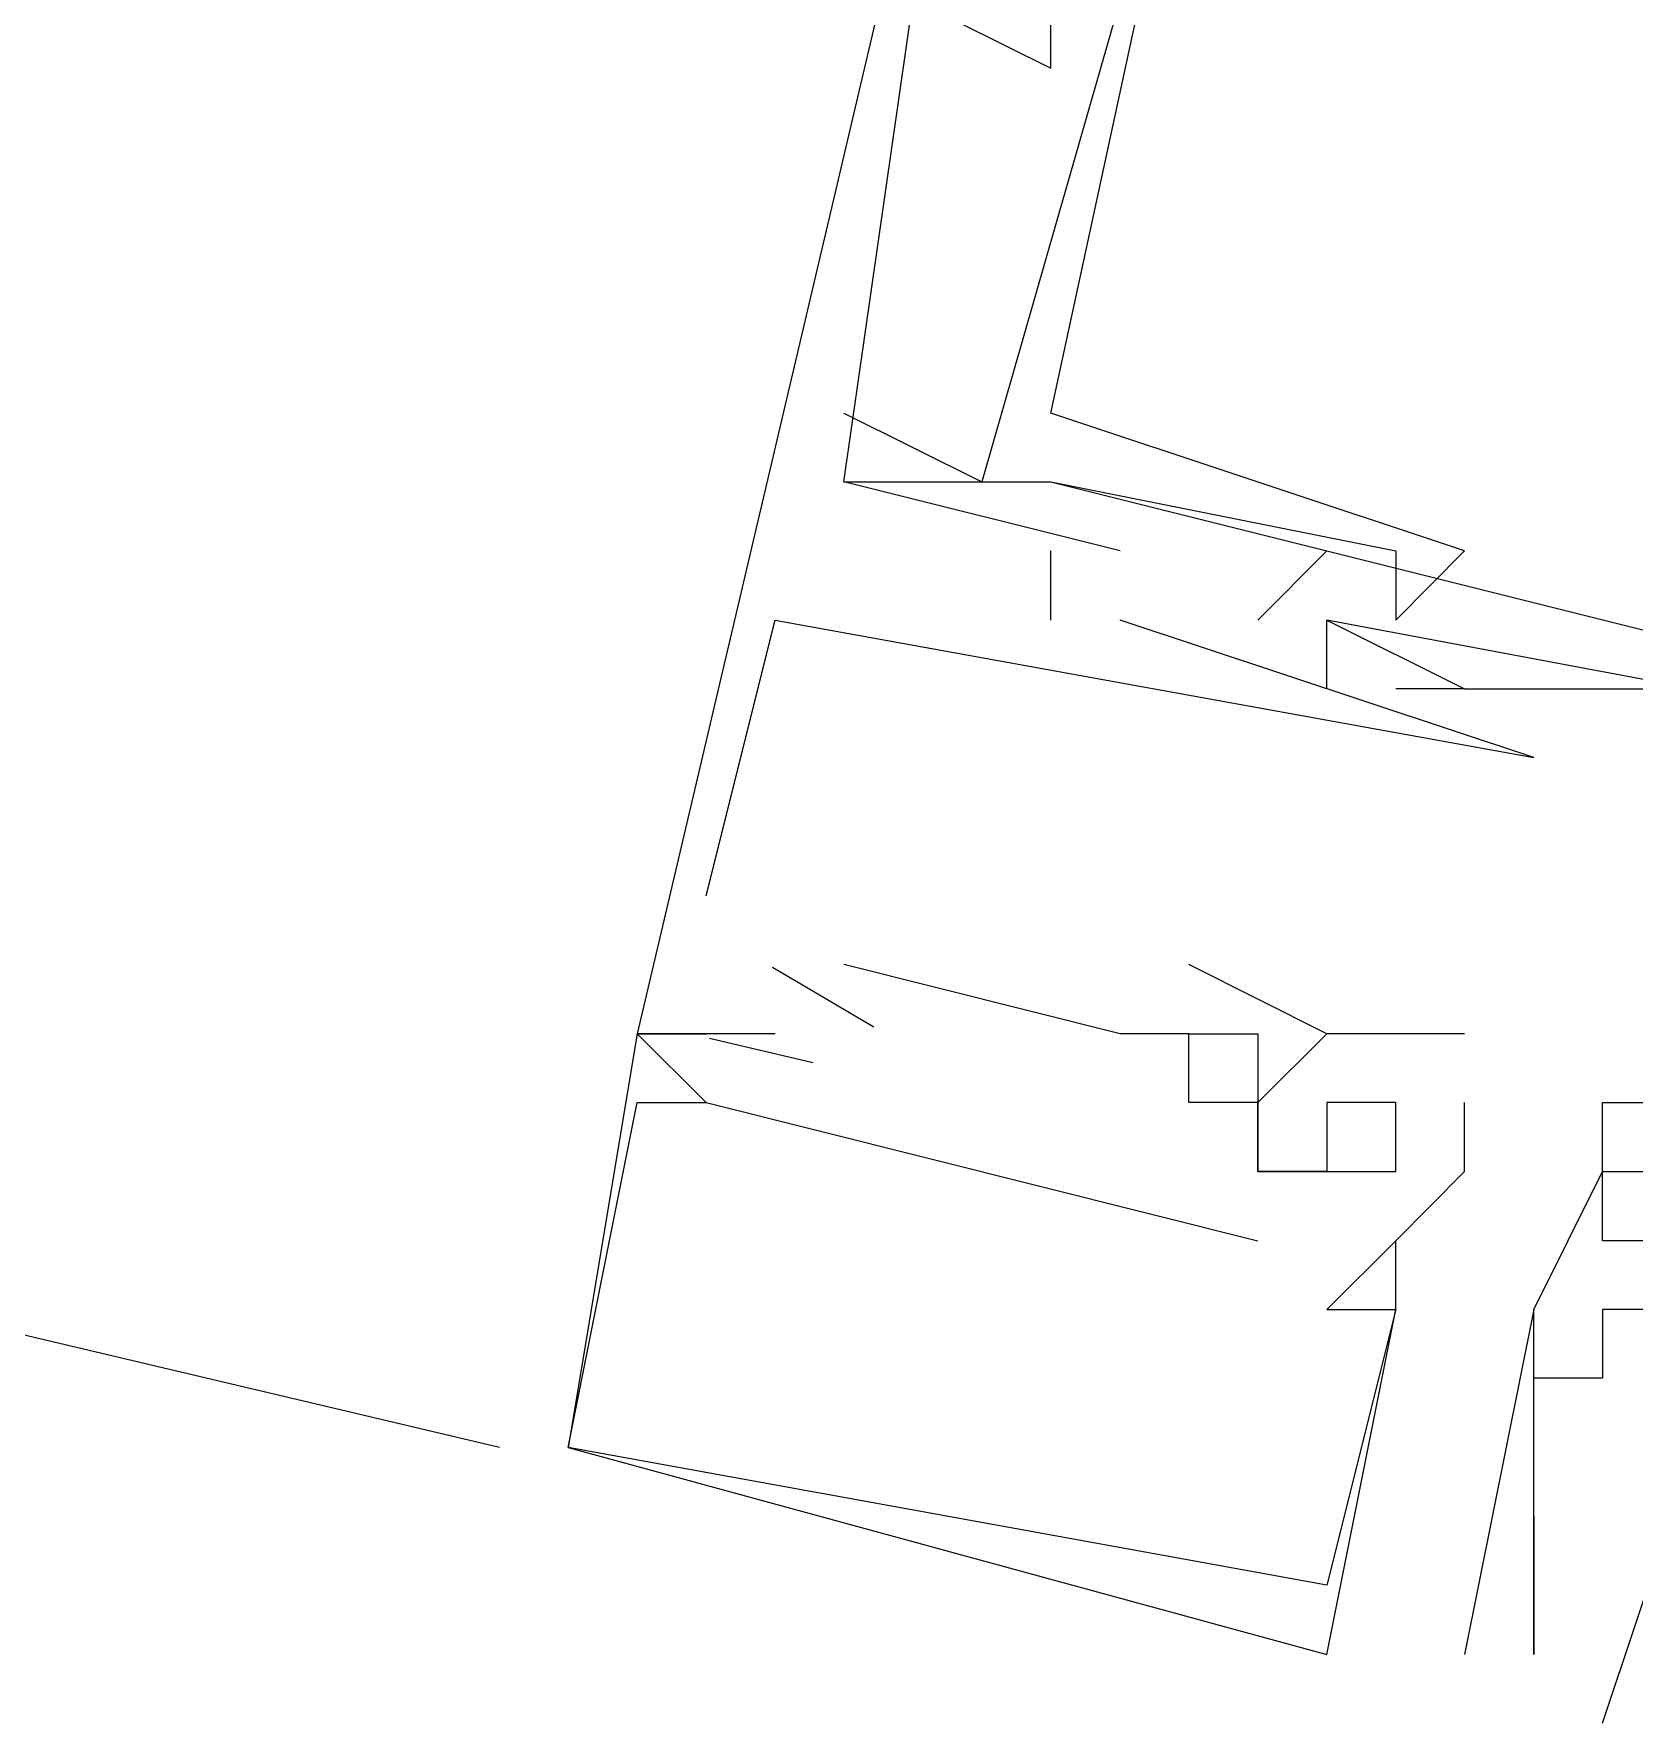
# Model space of a CAD drawing. Header units: feet. Extents: x -84 to 198, y -22 to 181.
# Drawn here: x 110.6167 to 110.9261, y 138.7111 to 139.0378 of the extents above; entities that cross this region are included whole.
import ezdxf

# ---------------------------------------------------------------- set-up
doc = ezdxf.new("R2010")
doc.units = ezdxf.units.FT
doc.layers.add('A-LINEA', color=7, linetype='CONTINUOUS')

msp = doc.modelspace()

# ---------------------------------------------------------------- linework, layer by layer
at = {"layer": 'A-LINEA'}
for p, q in [((110.7067, 138.7644), (103.6, 140.4444)), ((110.7067, 138.7644), (103.6, 140.4444)), ((110.8133, 139.0311), (110.8133, 139.0311)), ((110.8133, 139.0311), (110.8133, 139.0311)), ((110.8133, 139.0311), (110.8133, 139.0311)), ((110.8133, 139.0311), (110.8133, 139.0311)), ((110.8133, 139.0311), (110.8133, 139.0311)), ((110.8133, 139.0311), (110.8133, 139.0311)), ((110.7733, 138.9644), (110.7733, 138.9644)), ((110.7733, 138.9644), (110.8, 138.9511)), ((110.7733, 138.9644), (110.7733, 138.9644)), ((110.7733, 138.9644), (110.7733, 138.9644)), ((110.7733, 138.9644), (110.8, 138.9511)), ((110.7733, 138.9644), (110.7733, 138.9644)), ((110.7733, 138.9644), (110.7733, 138.9644)), ((110.7733, 138.9644), (110.7733, 138.9644)), ((110.7733, 138.9644), (110.8, 138.9511)), ((110.7733, 138.9644), (110.7733, 138.9644)), ((110.7733, 138.9644), (110.7733, 138.9644)), ((110.7733, 138.9644), (110.8, 138.9511)), ((110.7733, 138.9644), (110.7733, 138.9644)), ((110.7733, 138.9644), (110.7733, 138.9644)), ((110.8133, 138.9644), (110.8133, 138.9644)), ((110.8133, 138.9644), (110.8133, 138.9644)), ((110.8133, 138.9644), (110.8133, 138.9644)), ((110.8133, 138.9644), (110.8133, 138.9644)), ((110.7733, 138.9511), (110.7733, 138.9511)), ((110.7733, 138.9511), (110.7733, 138.9511)), ((110.7733, 138.9511), (110.7733, 138.9511)), ((110.7733, 138.9511), (110.7733, 138.9511)), ((110.7733, 138.9511), (110.7733, 138.9511)), ((110.7733, 138.9511), (110.7733, 138.9511)), ((110.7733, 138.9511), (110.7733, 138.9511)), ((110.7733, 138.9511), (110.7733, 138.9511)), ((110.7733, 138.9511), (110.7733, 138.9511)), ((110.7733, 138.9511), (110.7733, 138.9511)), ((110.8, 138.9511), (110.8, 138.9511)), ((110.8, 138.9511), (110.8, 138.9511)), ((110.8, 138.9511), (110.8, 138.9511)), ((110.8, 138.9511), (110.8, 138.9511)), ((110.8, 138.9511), (110.8, 138.9511)), ((110.8, 138.9511), (110.8, 138.9511)), ((110.8, 138.9511), (110.8, 138.9511)), ((110.8, 138.9511), (110.8, 138.9511)), ((110.8133, 138.9511), (111.08, 138.8844)), ((110.8133, 138.9511), (110.8133, 138.9511)), ((110.8133, 138.9511), (111.08, 138.8844)), ((110.8133, 138.9511), (110.8133, 138.9511)), ((110.8133, 138.9511), (111.08, 138.8844)), ((110.8133, 138.9511), (111.08, 138.8844)), ((110.8133, 138.9511), (110.8133, 138.9511)), ((110.8133, 138.9511), (111.08, 138.8844)), ((110.8133, 138.9511), (110.8133, 138.9511)), ((110.8133, 138.9511), (111.08, 138.8844)), ((110.8133, 138.9244), (110.8133, 138.9378)), ((110.8133, 138.9378), (110.8133, 138.9378)), ((110.8133, 138.9244), (110.8133, 138.9378)), ((110.8133, 138.9378), (110.8133, 138.9378)), ((110.8133, 138.9244), (110.8133, 138.9378)), ((110.8133, 138.9378), (110.8133, 138.9378)), ((110.8133, 138.9244), (110.8133, 138.9378)), ((110.8133, 138.9378), (110.8133, 138.9378)), ((110.8133, 138.9244), (110.8133, 138.9378)), ((110.8133, 138.9378), (110.8133, 138.9378)), ((110.8133, 138.9244), (110.8133, 138.9378)), ((110.8133, 138.9378), (110.8133, 138.9378)), ((110.8267, 138.9378), (110.8267, 138.9378)), ((110.8267, 138.9378), (110.8267, 138.9378)), ((110.8267, 138.9378), (110.8267, 138.9378)), ((110.8267, 138.9378), (110.8267, 138.9378)), ((110.8267, 138.9378), (110.8267, 138.9378)), ((110.8267, 138.9378), (110.8267, 138.9378)), ((110.8667, 138.9378), (110.8533, 138.9244)), ((110.8667, 138.9378), (110.8533, 138.9244)), ((110.8667, 138.9378), (110.8533, 138.9244)), ((110.8667, 138.9378), (110.8533, 138.9244)), ((110.8667, 138.9378), (110.8533, 138.9244)), ((110.8667, 138.9378), (110.8533, 138.9244)), ((110.8667, 138.9378), (110.8667, 138.9378)), ((110.8667, 138.9378), (110.8667, 138.9378)), ((110.8667, 138.9378), (110.8667, 138.9378)), ((110.8667, 138.9378), (110.8667, 138.9378)), ((110.8667, 138.9378), (110.8667, 138.9378)), ((110.8667, 138.9378), (110.8667, 138.9378)), ((110.88, 138.9378), (110.88, 138.9378)), ((110.88, 138.9378), (110.88, 138.9378)), ((110.88, 138.9378), (110.88, 138.9378)), ((110.88, 138.9378), (110.88, 138.9378)), ((110.8933, 138.9378), (110.8933, 138.9378)), ((110.8933, 138.9378), (110.8933, 138.9378)), ((110.8933, 138.9378), (110.8933, 138.9378)), ((110.8933, 138.9378), (110.8933, 138.9378)), ((110.76, 138.9244), (110.76, 138.9244)), ((110.76, 138.9244), (110.76, 138.9244)), ((110.76, 138.9244), (110.76, 138.9244)), ((110.76, 138.9244), (110.76, 138.9244)), ((110.76, 138.9244), (110.76, 138.9244)), ((110.76, 138.9244), (110.76, 138.9244)), ((110.8133, 138.9244), (110.8133, 138.9244)), ((110.8133, 138.9244), (110.8133, 138.9244)), ((110.8133, 138.9244), (110.8133, 138.9244)), ((110.8133, 138.9244), (110.8133, 138.9244)), ((110.8133, 138.9244), (110.8133, 138.9244)), ((110.8133, 138.9244), (110.8133, 138.9244)), ((110.8267, 138.9244), (110.8267, 138.9244)), ((110.8267, 138.9244), (110.8267, 138.9244)), ((110.8267, 138.9244), (110.8267, 138.9244)), ((110.8267, 138.9244), (110.8267, 138.9244)), ((110.8267, 138.9244), (110.8267, 138.9244)), ((110.8267, 138.9244), (110.8267, 138.9244)), ((110.8533, 138.9244), (110.8533, 138.9244)), ((110.8533, 138.9244), (110.8533, 138.9244)), ((110.8533, 138.9244), (110.8533, 138.9244)), ((110.8533, 138.9244), (110.8533, 138.9244)), ((110.8533, 138.9244), (110.8533, 138.9244)), ((110.8533, 138.9244), (110.8533, 138.9244)), ((110.8667, 138.9244), (110.8667, 138.9244)), ((110.8667, 138.9244), (110.8667, 138.9244)), ((110.8667, 138.9244), (110.8667, 138.9244)), ((110.8667, 138.9244), (110.8667, 138.9244)), ((110.8667, 138.9244), (110.8667, 138.9244)), ((110.8667, 138.9244), (110.8667, 138.9244)), ((110.8667, 138.9244), (110.8667, 138.9244)), ((110.8667, 138.9244), (110.8667, 138.9244)), ((110.8667, 138.9244), (110.8667, 138.9244)), ((110.8667, 138.9244), (110.8667, 138.9244)), ((110.8667, 138.9244), (110.8667, 138.9244)), ((110.8667, 138.9244), (110.8667, 138.9244)), ((110.8667, 138.9244), (110.8667, 138.9244)), ((110.8667, 138.9244), (110.8667, 138.9244)), ((110.8667, 138.9244), (110.8667, 138.9244)), ((110.8667, 138.9244), (110.8667, 138.9244)), ((110.8667, 138.9244), (110.8667, 138.9244)), ((110.8667, 138.9244), (110.8667, 138.9244)), ((110.88, 138.9244), (110.88, 138.9244)), ((110.88, 138.9244), (110.88, 138.9244)), ((110.88, 138.9244), (110.88, 138.9244)), ((110.88, 138.9244), (110.88, 138.9244)), ((110.8667, 138.9111), (110.8667, 138.9111)), ((110.8667, 138.9111), (110.8667, 138.9111)), ((110.8667, 138.9111), (110.8667, 138.9111)), ((110.8667, 138.9111), (110.8667, 138.9111)), ((110.8667, 138.9111), (110.8667, 138.9111)), ((110.8667, 138.9111), (110.8667, 138.9111)), ((110.88, 138.9111), (110.88, 138.9111)), ((110.88, 138.9111), (110.88, 138.9111)), ((110.88, 138.9111), (110.88, 138.9111)), ((110.88, 138.9111), (110.88, 138.9111)), ((110.88, 138.9111), (110.88, 138.9111)), ((110.88, 138.9111), (110.88, 138.9111)), ((110.8933, 138.9111), (110.9333, 138.9111)), ((110.8933, 138.9111), (110.8933, 138.9111)), ((110.8933, 138.9111), (110.8933, 138.9111)), ((110.8933, 138.9111), (110.9333, 138.9111)), ((110.8933, 138.9111), (110.8933, 138.9111)), ((110.8933, 138.9111), (110.8933, 138.9111)), ((110.8933, 138.9111), (110.9333, 138.9111)), ((110.8933, 138.9111), (110.8933, 138.9111)), ((110.8933, 138.9111), (110.8933, 138.9111)), ((110.8933, 138.9111), (110.9333, 138.9111)), ((110.8933, 138.9111), (110.8933, 138.9111)), ((110.8933, 138.9111), (110.8933, 138.9111)), ((110.8933, 138.9111), (110.9333, 138.9111)), ((110.8933, 138.9111), (110.8933, 138.9111)), ((110.8933, 138.9111), (110.8933, 138.9111)), ((110.8933, 138.9111), (110.9333, 138.9111)), ((110.8933, 138.9111), (110.8933, 138.9111)), ((110.8933, 138.9111), (110.8933, 138.9111)), ((110.9067, 138.8978), (110.9067, 138.8978)), ((110.9067, 138.8978), (110.9067, 138.8978)), ((110.9067, 138.8978), (110.9067, 138.8978)), ((110.9067, 138.8978), (110.9067, 138.8978)), ((110.9067, 138.8978), (110.9067, 138.8978)), ((110.9067, 138.8978), (110.9067, 138.8978)), ((110.7467, 138.8711), (110.7467, 138.8711)), ((110.7467, 138.8711), (110.7467, 138.8711)), ((110.7467, 138.8711), (110.7467, 138.8711)), ((110.7467, 138.8711), (110.7467, 138.8711)), ((110.7467, 138.8711), (110.7467, 138.8711)), ((110.7467, 138.8711), (110.7467, 138.8711)), ((110.7467, 138.8578), (110.7467, 138.8578)), ((110.7467, 138.8578), (110.7467, 138.8578)), ((110.7467, 138.8578), (110.7467, 138.8578)), ((110.7467, 138.8578), (110.7467, 138.8578)), ((110.7467, 138.8578), (110.7467, 138.8578)), ((110.7467, 138.8578), (110.7467, 138.8578)), ((110.7467, 138.8578), (110.7467, 138.8578)), ((110.7467, 138.8578), (110.7467, 138.8578)), ((110.7467, 138.8578), (110.7467, 138.8578)), ((110.7467, 138.8578), (110.7467, 138.8578)), ((110.7467, 138.8578), (110.7467, 138.8578)), ((110.7467, 138.8578), (110.7467, 138.8578)), ((110.7791, 138.8457), (110.7595, 138.8572)), ((110.7791, 138.8457), (110.7595, 138.8572)), ((110.7791, 138.8457), (110.7595, 138.8572)), ((110.7791, 138.8457), (110.7595, 138.8572)), ((110.7791, 138.8457), (110.7595, 138.8572)), ((110.7791, 138.8457), (110.7595, 138.8572)), ((110.7733, 138.8578), (110.7733, 138.8578)), ((110.7733, 138.8578), (110.7733, 138.8578)), ((110.7733, 138.8578), (110.7733, 138.8578)), ((110.7733, 138.8578), (110.7733, 138.8578)), ((110.7733, 138.8578), (110.7733, 138.8578)), ((110.7733, 138.8578), (110.7733, 138.8578)), ((110.84, 138.8578), (110.84, 138.8578)), ((110.84, 138.8578), (110.84, 138.8578)), ((110.84, 138.8578), (110.84, 138.8578)), ((110.84, 138.8578), (110.84, 138.8578)), ((110.84, 138.8578), (110.84, 138.8578)), ((110.84, 138.8578), (110.84, 138.8578)), ((110.7333, 138.8444), (110.7333, 138.8444)), ((110.7333, 138.8444), (110.7333, 138.8444)), ((110.7333, 138.8444), (110.7333, 138.8444)), ((110.7333, 138.8444), (110.7333, 138.8444)), ((110.7333, 138.8444), (110.7333, 138.8444)), ((110.7333, 138.8444), (110.7333, 138.8444)), ((110.7333, 138.8444), (110.7333, 138.8444)), ((110.7333, 138.8444), (110.7333, 138.8444)), ((110.7333, 138.8444), (110.7333, 138.8444)), ((110.7333, 138.8444), (110.7333, 138.8444)), ((110.7333, 138.8444), (110.7333, 138.8444)), ((110.7333, 138.8444), (110.7333, 138.8444)), ((110.7333, 138.8444), (110.7333, 138.8444)), ((110.7333, 138.8444), (110.7333, 138.8444)), ((110.7333, 138.8444), (110.7333, 138.8444)), ((110.7333, 138.8444), (110.7333, 138.8444)), ((110.7333, 138.8444), (110.7333, 138.8444)), ((110.7333, 138.8444), (110.7333, 138.8444)), ((110.7467, 138.8444), (110.7467, 138.8444)), ((110.7467, 138.8444), (110.7467, 138.8444)), ((110.7467, 138.8444), (110.7467, 138.8444)), ((110.7467, 138.8444), (110.7467, 138.8444)), ((110.7467, 138.8444), (110.7467, 138.8444)), ((110.7467, 138.8444), (110.7467, 138.8444)), ((110.7467, 138.8444), (110.7467, 138.8444)), ((110.7467, 138.8444), (110.7467, 138.8444)), ((110.7467, 138.8444), (110.7467, 138.8444)), ((110.7467, 138.8444), (110.7467, 138.8444)), ((110.7467, 138.8444), (110.7467, 138.8444)), ((110.7467, 138.8444), (110.7467, 138.8444)), ((110.7467, 138.8444), (110.7467, 138.8444)), ((110.7467, 138.8444), (110.7467, 138.8444)), ((110.7467, 138.8444), (110.7467, 138.8444)), ((110.7467, 138.8444), (110.7467, 138.8444)), ((110.7467, 138.8444), (110.7467, 138.8444)), ((110.7467, 138.8444), (110.7467, 138.8444)), ((110.7673, 138.8388), (110.7473, 138.8435)), ((110.7673, 138.8388), (110.7473, 138.8435)), ((110.7673, 138.8388), (110.7473, 138.8435)), ((110.7673, 138.8388), (110.7473, 138.8435)), ((110.7673, 138.8388), (110.7473, 138.8435)), ((110.7673, 138.8388), (110.7473, 138.8435)), ((110.76, 138.8444), (110.76, 138.8444)), ((110.76, 138.8444), (110.76, 138.8444)), ((110.76, 138.8444), (110.76, 138.8444)), ((110.76, 138.8444), (110.76, 138.8444)), ((110.76, 138.8444), (110.76, 138.8444)), ((110.76, 138.8444), (110.76, 138.8444)), ((110.8267, 138.8444), (110.8267, 138.8444)), ((110.8267, 138.8444), (110.8267, 138.8444)), ((110.8267, 138.8444), (110.8267, 138.8444)), ((110.8267, 138.8444), (110.8267, 138.8444)), ((110.8267, 138.8444), (110.8267, 138.8444)), ((110.8267, 138.8444), (110.8267, 138.8444)), ((110.84, 138.8444), (110.84, 138.8444)), ((110.84, 138.8444), (110.84, 138.8444)), ((110.84, 138.8444), (110.84, 138.8444)), ((110.84, 138.8444), (110.84, 138.8444)), ((110.84, 138.8444), (110.84, 138.8444)), ((110.84, 138.8444), (110.84, 138.8444)), ((110.84, 138.8444), (110.84, 138.8444)), ((110.84, 138.8444), (110.84, 138.8444)), ((110.84, 138.8444), (110.84, 138.8444)), ((110.84, 138.8444), (110.84, 138.8444)), ((110.84, 138.8444), (110.84, 138.8444)), ((110.84, 138.8444), (110.84, 138.8444)), ((110.8533, 138.8444), (110.8533, 138.8444)), ((110.8533, 138.8444), (110.8533, 138.8444)), ((110.8533, 138.8444), (110.8533, 138.8444)), ((110.8533, 138.8444), (110.8533, 138.8444)), ((110.8533, 138.8444), (110.8533, 138.8444)), ((110.8533, 138.8444), (110.8533, 138.8444)), ((110.8533, 138.8444), (110.8533, 138.8444)), ((110.8533, 138.8444), (110.8533, 138.8444)), ((110.8533, 138.8444), (110.8533, 138.8444)), ((110.8533, 138.8444), (110.8533, 138.8444)), ((110.8533, 138.8444), (110.8533, 138.8444)), ((110.8533, 138.8444), (110.8533, 138.8444)), ((110.8667, 138.8444), (110.8667, 138.8444)), ((110.8667, 138.8444), (110.8667, 138.8444)), ((110.8667, 138.8444), (110.8667, 138.8444)), ((110.8667, 138.8444), (110.8667, 138.8444)), ((110.8667, 138.8444), (110.8667, 138.8444)), ((110.8667, 138.8444), (110.8667, 138.8444)), ((110.8667, 138.8444), (110.8667, 138.8444)), ((110.8667, 138.8444), (110.8667, 138.8444)), ((110.8667, 138.8444), (110.8667, 138.8444)), ((110.8667, 138.8444), (110.8667, 138.8444)), ((110.8667, 138.8444), (110.8667, 138.8444)), ((110.8667, 138.8444), (110.8667, 138.8444)), ((110.8933, 138.8444), (110.8933, 138.8444)), ((110.8933, 138.8444), (110.8933, 138.8444)), ((110.8933, 138.8444), (110.8933, 138.8444)), ((110.8933, 138.8444), (110.8933, 138.8444)), ((110.8933, 138.8444), (110.8933, 138.8444)), ((110.8933, 138.8444), (110.8933, 138.8444)), ((110.7333, 138.8311), (110.7333, 138.8311)), ((110.7333, 138.8311), (110.7333, 138.8311)), ((110.7333, 138.8311), (110.7333, 138.8311)), ((110.7333, 138.8311), (110.7333, 138.8311)), ((110.7333, 138.8311), (110.7333, 138.8311)), ((110.7333, 138.8311), (110.7333, 138.8311)), ((110.7467, 138.8311), (110.8533, 138.8044)), ((110.7467, 138.8311), (110.7467, 138.8311)), ((110.7467, 138.8311), (110.7467, 138.8311)), ((110.7467, 138.8311), (110.8533, 138.8044)), ((110.7467, 138.8311), (110.7467, 138.8311)), ((110.7467, 138.8311), (110.7467, 138.8311)), ((110.7467, 138.8311), (110.8533, 138.8044)), ((110.7467, 138.8311), (110.7467, 138.8311)), ((110.7467, 138.8311), (110.7467, 138.8311)), ((110.7467, 138.8311), (110.8533, 138.8044)), ((110.7467, 138.8311), (110.7467, 138.8311)), ((110.7467, 138.8311), (110.7467, 138.8311)), ((110.7467, 138.8311), (110.8533, 138.8044)), ((110.7467, 138.8311), (110.7467, 138.8311)), ((110.7467, 138.8311), (110.7467, 138.8311)), ((110.7467, 138.8311), (110.8533, 138.8044)), ((110.7467, 138.8311), (110.7467, 138.8311)), ((110.7467, 138.8311), (110.7467, 138.8311)), ((110.84, 138.8311), (110.84, 138.8311)), ((110.84, 138.8311), (110.84, 138.8311)), ((110.84, 138.8311), (110.84, 138.8311)), ((110.84, 138.8311), (110.84, 138.8311)), ((110.84, 138.8311), (110.84, 138.8311)), ((110.84, 138.8311), (110.84, 138.8311)), ((110.8533, 138.8311), (110.8533, 138.8311)), ((110.8533, 138.8311), (110.8533, 138.8311)), ((110.8533, 138.8311), (110.8533, 138.8311)), ((110.8533, 138.8311), (110.8533, 138.8311)), ((110.8533, 138.8311), (110.8533, 138.8311)), ((110.8533, 138.8311), (110.8533, 138.8311)), ((110.8533, 138.8311), (110.8533, 138.8311)), ((110.8533, 138.8311), (110.8533, 138.8311)), ((110.8533, 138.8311), (110.8533, 138.8311)), ((110.8533, 138.8311), (110.8533, 138.8311)), ((110.8533, 138.8311), (110.8533, 138.8311)), ((110.8533, 138.8311), (110.8533, 138.8311)), ((110.8533, 138.8311), (110.8533, 138.8311)), ((110.8533, 138.8311), (110.8533, 138.8311)), ((110.8533, 138.8311), (110.8533, 138.8311)), ((110.8533, 138.8311), (110.8533, 138.8311)), ((110.8533, 138.8311), (110.8533, 138.8311)), ((110.8533, 138.8311), (110.8533, 138.8311)), ((110.8667, 138.8311), (110.8667, 138.8311)), ((110.8667, 138.8311), (110.8667, 138.8311)), ((110.8667, 138.8311), (110.8667, 138.8311)), ((110.8667, 138.8311), (110.8667, 138.8311)), ((110.8667, 138.8311), (110.8667, 138.8311)), ((110.8667, 138.8311), (110.8667, 138.8311)), ((110.8667, 138.8311), (110.8667, 138.8311)), ((110.8667, 138.8311), (110.8667, 138.8311)), ((110.8667, 138.8311), (110.8667, 138.8311)), ((110.8667, 138.8311), (110.8667, 138.8311)), ((110.8667, 138.8311), (110.8667, 138.8311)), ((110.8667, 138.8311), (110.8667, 138.8311)), ((110.88, 138.8311), (110.88, 138.8311)), ((110.88, 138.8311), (110.88, 138.8311)), ((110.88, 138.8311), (110.88, 138.8311)), ((110.88, 138.8311), (110.88, 138.8311)), ((110.88, 138.8311), (110.88, 138.8311)), ((110.88, 138.8311), (110.88, 138.8311)), ((110.8933, 138.8311), (110.8933, 138.8311)), ((110.8933, 138.8311), (110.8933, 138.8311)), ((110.8933, 138.8311), (110.8933, 138.8311)), ((110.8933, 138.8311), (110.8933, 138.8311)), ((110.8933, 138.8311), (110.8933, 138.8311)), ((110.8933, 138.8311), (110.8933, 138.8311)), ((110.92, 138.8311), (110.92, 138.8311)), ((110.92, 138.8311), (110.92, 138.8311)), ((110.8533, 138.8178), (110.8533, 138.8178)), ((110.8533, 138.8178), (110.8533, 138.8178)), ((110.8533, 138.8178), (110.8533, 138.8178)), ((110.8533, 138.8178), (110.8533, 138.8178)), ((110.8533, 138.8178), (110.8533, 138.8178)), ((110.8533, 138.8178), (110.8533, 138.8178)), ((110.8533, 138.8178), (110.8533, 138.8178)), ((110.8533, 138.8178), (110.8533, 138.8178)), ((110.8533, 138.8178), (110.8533, 138.8178)), ((110.8533, 138.8178), (110.8533, 138.8178)), ((110.8533, 138.8178), (110.8533, 138.8178)), ((110.8533, 138.8178), (110.8533, 138.8178)), ((110.8533, 138.8178), (110.8533, 138.8178)), ((110.8533, 138.8178), (110.8533, 138.8178)), ((110.8533, 138.8178), (110.8533, 138.8178)), ((110.8533, 138.8178), (110.8533, 138.8178)), ((110.8533, 138.8178), (110.8533, 138.8178)), ((110.8533, 138.8178), (110.8533, 138.8178)), ((110.8533, 138.8178), (110.8533, 138.8178)), ((110.8533, 138.8178), (110.8533, 138.8178)), ((110.8533, 138.8178), (110.8533, 138.8178)), ((110.8533, 138.8178), (110.8533, 138.8178)), ((110.8533, 138.8178), (110.8533, 138.8178)), ((110.8533, 138.8178), (110.8533, 138.8178)), ((110.8533, 138.8178), (110.8533, 138.8178)), ((110.8533, 138.8178), (110.8533, 138.8178)), ((110.8533, 138.8178), (110.8533, 138.8178)), ((110.8533, 138.8178), (110.8533, 138.8178)), ((110.8533, 138.8178), (110.8533, 138.8178)), ((110.8533, 138.8178), (110.8533, 138.8178)), ((110.8667, 138.8178), (110.8667, 138.8178)), ((110.8667, 138.8178), (110.8667, 138.8178)), ((110.8667, 138.8178), (110.8667, 138.8178)), ((110.8667, 138.8178), (110.8667, 138.8178)), ((110.8667, 138.8178), (110.8667, 138.8178)), ((110.8667, 138.8178), (110.8667, 138.8178)), ((110.8667, 138.8178), (110.8667, 138.8178)), ((110.8667, 138.8178), (110.8667, 138.8178)), ((110.8667, 138.8178), (110.8667, 138.8178)), ((110.8667, 138.8178), (110.8667, 138.8178)), ((110.8667, 138.8178), (110.8667, 138.8178)), ((110.8667, 138.8178), (110.8667, 138.8178)), ((110.8667, 138.8178), (110.8667, 138.8178)), ((110.8667, 138.8178), (110.8667, 138.8178)), ((110.8667, 138.8178), (110.8667, 138.8178)), ((110.8667, 138.8178), (110.8667, 138.8178)), ((110.8667, 138.8178), (110.8667, 138.8178)), ((110.8667, 138.8178), (110.8667, 138.8178)), ((110.8667, 138.8178), (110.8667, 138.8178)), ((110.8667, 138.8178), (110.8667, 138.8178)), ((110.8667, 138.8178), (110.8667, 138.8178)), ((110.8667, 138.8178), (110.8667, 138.8178)), ((110.8667, 138.8178), (110.8667, 138.8178)), ((110.8667, 138.8178), (110.8667, 138.8178)), ((110.88, 138.8178), (110.88, 138.8178)), ((110.88, 138.8178), (110.88, 138.8178)), ((110.88, 138.8178), (110.88, 138.8178)), ((110.88, 138.8178), (110.88, 138.8178)), ((110.88, 138.8178), (110.88, 138.8178)), ((110.88, 138.8178), (110.88, 138.8178)), ((110.8933, 138.8178), (110.8933, 138.8178)), ((110.8933, 138.8178), (110.8933, 138.8178)), ((110.8933, 138.8178), (110.8933, 138.8178)), ((110.8933, 138.8178), (110.8933, 138.8178)), ((110.8933, 138.8178), (110.8933, 138.8178)), ((110.8933, 138.8178), (110.8933, 138.8178)), ((110.92, 138.8178), (110.92, 138.8178)), ((110.92, 138.8178), (110.92, 138.8178)), ((110.92, 138.8178), (110.92, 138.8178)), ((110.92, 138.8178), (110.92, 138.8178)), ((110.8533, 138.8044), (110.8533, 138.8044)), ((110.8533, 138.8044), (110.8533, 138.8044)), ((110.8533, 138.8044), (110.8533, 138.8044)), ((110.8533, 138.8044), (110.8533, 138.8044)), ((110.8533, 138.8044), (110.8533, 138.8044)), ((110.8533, 138.8044), (110.8533, 138.8044)), ((110.8667, 138.8044), (110.8667, 138.8044)), ((110.8667, 138.8044), (110.8667, 138.8044)), ((110.8667, 138.8044), (110.8667, 138.8044)), ((110.8667, 138.8044), (110.8667, 138.8044)), ((110.8667, 138.8044), (110.8667, 138.8044)), ((110.8667, 138.8044), (110.8667, 138.8044)), ((110.8667, 138.8044), (110.8667, 138.8044)), ((110.8667, 138.8044), (110.8667, 138.8044)), ((110.8667, 138.8044), (110.8667, 138.8044)), ((110.8667, 138.8044), (110.8667, 138.8044)), ((110.8667, 138.8044), (110.8667, 138.8044)), ((110.8667, 138.8044), (110.8667, 138.8044)), ((110.8667, 138.8044), (110.8667, 138.8044)), ((110.8667, 138.8044), (110.8667, 138.8044)), ((110.8667, 138.8044), (110.8667, 138.8044)), ((110.8667, 138.8044), (110.8667, 138.8044)), ((110.8667, 138.8044), (110.8667, 138.8044)), ((110.8667, 138.8044), (110.8667, 138.8044)), ((110.8667, 138.8044), (110.8667, 138.8044)), ((110.8667, 138.8044), (110.8667, 138.8044)), ((110.8667, 138.8044), (110.8667, 138.8044)), ((110.8667, 138.8044), (110.8667, 138.8044)), ((110.8667, 138.8044), (110.8667, 138.8044)), ((110.8667, 138.8044), (110.8667, 138.8044)), ((110.88, 138.8044), (110.88, 138.8044)), ((110.88, 138.8044), (110.88, 138.8044)), ((110.88, 138.8044), (110.88, 138.8044)), ((110.88, 138.8044), (110.88, 138.8044)), ((110.88, 138.8044), (110.88, 138.8044)), ((110.88, 138.8044), (110.88, 138.8044)), ((110.88, 138.8044), (110.88, 138.8044)), ((110.88, 138.8044), (110.88, 138.8044)), ((110.88, 138.8044), (110.88, 138.8044)), ((110.88, 138.8044), (110.88, 138.8044)), ((110.88, 138.8044), (110.88, 138.8044)), ((110.88, 138.8044), (110.88, 138.8044)), ((110.92, 138.8044), (110.92, 138.8044)), ((110.92, 138.8044), (110.92, 138.8044)), ((110.8667, 138.7911), (110.8667, 138.7911)), ((110.8667, 138.7911), (110.8667, 138.7911)), ((110.8667, 138.7911), (110.8667, 138.7911)), ((110.8667, 138.7911), (110.8667, 138.7911)), ((110.8667, 138.7911), (110.8667, 138.7911)), ((110.8667, 138.7911), (110.8667, 138.7911)), ((110.88, 138.7911), (110.88, 138.7911)), ((110.88, 138.7911), (110.88, 138.7911)), ((110.88, 138.7911), (110.88, 138.7911)), ((110.88, 138.7911), (110.88, 138.7911)), ((110.88, 138.7911), (110.88, 138.7911)), ((110.88, 138.7911), (110.88, 138.7911)), ((110.88, 138.7911), (110.88, 138.7911)), ((110.88, 138.7911), (110.88, 138.7911)), ((110.88, 138.7911), (110.88, 138.7911)), ((110.88, 138.7911), (110.88, 138.7911)), ((110.88, 138.7911), (110.88, 138.7911)), ((110.88, 138.7911), (110.88, 138.7911)), ((110.9067, 138.7911), (110.9067, 138.7911)), ((110.9067, 138.7911), (110.9067, 138.7911)), ((110.9067, 138.7911), (110.9067, 138.7911)), ((110.9067, 138.7911), (110.9067, 138.7911)), ((110.92, 138.7911), (110.92, 138.7911)), ((110.92, 138.7911), (110.92, 138.7911)), ((110.92, 138.7911), (110.92, 138.7911)), ((110.92, 138.7911), (110.92, 138.7911)), ((110.9067, 138.7778), (110.9067, 138.7778)), ((110.9067, 138.7244), (110.9067, 138.7778)), ((110.9067, 138.7778), (110.9067, 138.7778)), ((110.9067, 138.7778), (110.9067, 138.7778)), ((110.9067, 138.7778), (110.9067, 138.7778)), ((110.9067, 138.7244), (110.9067, 138.7778)), ((110.9067, 138.7778), (110.9067, 138.7778)), ((110.9067, 138.7778), (110.9067, 138.7778)), ((110.92, 138.7778), (110.92, 138.7778)), ((110.92, 138.7778), (110.92, 138.7778)), ((110.92, 138.7778), (110.92, 138.7778)), ((110.92, 138.7778), (110.92, 138.7778)), ((110.92, 138.7778), (110.92, 138.7778)), ((110.92, 138.7778), (110.92, 138.7778)), ((110.72, 138.7644), (110.72, 138.7644)), ((110.72, 138.7644), (110.72, 138.7644)), ((110.72, 138.7644), (110.72, 138.7644)), ((110.72, 138.7644), (110.72, 138.7644)), ((110.72, 138.7644), (110.72, 138.7644)), ((110.72, 138.7644), (110.72, 138.7644)), ((110.72, 138.7644), (110.72, 138.7644)), ((110.72, 138.7644), (110.72, 138.7644)), ((110.72, 138.7644), (110.72, 138.7644)), ((110.72, 138.7644), (110.72, 138.7644)), ((110.72, 138.7644), (110.72, 138.7644)), ((110.72, 138.7644), (110.72, 138.7644)), ((110.9067, 138.7511), (110.9067, 138.7244)), ((110.9067, 138.7511), (110.9067, 138.7244)), ((110.92, 138.7511), (110.92, 138.7511)), ((110.92, 138.7111), (110.9333, 138.7511)), ((110.92, 138.7511), (110.92, 138.7511)), ((110.92, 138.7111), (110.9333, 138.7511)), ((110.8667, 138.7378), (110.8667, 138.7378)), ((110.8667, 138.7378), (110.8667, 138.7378)), ((110.8667, 138.7378), (110.8667, 138.7378)), ((110.8667, 138.7378), (110.8667, 138.7378)), ((110.8667, 138.7378), (110.8667, 138.7378)), ((110.8667, 138.7378), (110.8667, 138.7378)), ((110.8667, 138.7244), (110.8667, 138.7244)), ((110.8667, 138.7244), (110.8667, 138.7244)), ((110.8667, 138.7244), (110.8667, 138.7244)), ((110.8667, 138.7244), (110.8667, 138.7244)), ((110.8667, 138.7244), (110.8667, 138.7244)), ((110.8667, 138.7244), (110.8667, 138.7244)), ((110.8933, 138.7244), (110.8933, 138.7244)), ((110.8933, 138.7244), (110.8933, 138.7244)), ((110.9067, 138.7244), (110.9067, 138.7244)), ((110.9067, 138.7244), (110.9067, 138.7244))]:
    msp.add_line(p, q, dxfattribs=at)
for points in [[(111.04, 139.4711), (111.04, 139.4711), (111.04, 139.4578), (111.04, 139.4844), (110.8933, 139.5244), (110.7333, 138.8444)], [(111.04, 139.4711), (111.04, 139.4711), (111.04, 139.4578), (111.04, 139.4844), (110.8933, 139.5244), (110.7333, 138.8444)], [(111.04, 139.4711), (111.04, 139.4711), (111.04, 139.4578), (111.04, 139.4844), (110.8933, 139.5244), (110.7333, 138.8444)], [(111.04, 139.4711), (111.04, 139.4711), (111.04, 139.4578), (111.04, 139.4844), (110.8933, 139.5244), (110.7333, 138.8444)], [(111.04, 139.4711), (111.04, 139.4711), (111.04, 139.4578), (111.04, 139.4844), (110.8933, 139.5244), (110.7333, 138.8444)], [(111.04, 139.4711), (111.04, 139.4711), (111.04, 139.4578), (111.04, 139.4844), (110.8933, 139.5244), (110.7333, 138.8444)], [(110.8267, 138.9378), (110.7733, 138.9511), (110.7867, 139.0444), (110.8133, 139.0311), (110.8133, 139.0444), (110.7867, 139.0444), (110.8933, 139.4978)], [(110.8267, 138.9378), (110.7733, 138.9511), (110.7867, 139.0444), (110.8133, 139.0311), (110.8133, 139.0444), (110.7867, 139.0444), (110.8933, 139.4978)], [(110.8267, 138.9378), (110.7733, 138.9511), (110.7867, 139.0444), (110.8133, 139.0311), (110.8133, 139.0444), (110.7867, 139.0444), (110.8933, 139.4978)], [(110.8267, 138.9378), (110.7733, 138.9511), (110.7867, 139.0444), (110.8133, 139.0311), (110.8133, 139.0444), (110.7867, 139.0444), (110.8933, 139.4978)], [(110.8267, 138.9378), (110.7733, 138.9511), (110.7867, 139.0444), (110.8133, 139.0311), (110.8133, 139.0444), (110.7867, 139.0444), (110.8933, 139.4978)], [(110.8267, 138.9378), (110.7733, 138.9511), (110.7867, 139.0444), (110.8133, 139.0311), (110.8133, 139.0444), (110.7867, 139.0444), (110.8933, 139.4978)], [(110.7733, 138.9511), (110.8, 138.9511), (110.8133, 138.9511), (110.88, 138.9378), (110.88, 138.9244), (110.8933, 138.9378), (110.8933, 138.9378), (110.8133, 138.9644), (110.92, 139.4578)], [(110.7733, 138.9511), (110.8, 138.9511), (110.8133, 138.9511), (110.88, 138.9378), (110.88, 138.9244), (110.8933, 138.9378), (110.8933, 138.9378), (110.8133, 138.9644), (110.92, 139.4578)], [(110.7733, 138.9511), (110.8, 138.9511), (110.8133, 138.9511), (110.88, 138.9378), (110.88, 138.9244), (110.8933, 138.9378), (110.8933, 138.9378), (110.8133, 138.9644), (110.92, 139.4578)], [(110.7733, 138.9511), (110.8, 138.9511), (110.8133, 138.9511), (110.88, 138.9378), (110.88, 138.9244), (110.8933, 138.9378), (110.8933, 138.9378), (110.8133, 138.9644), (110.92, 139.4578)], [(110.8133, 139.0578), (110.8267, 139.0444), (110.8, 138.9511)], [(110.8133, 139.0578), (110.8267, 139.0444), (110.8, 138.9511)], [(110.8133, 139.0578), (110.8267, 139.0444), (110.8, 138.9511)], [(110.8133, 139.0578), (110.8267, 139.0444), (110.8, 138.9511)], [(111.0933, 138.9911), (111.08, 138.9911), (111.08, 138.9778), (111.1067, 138.9644), (111.08, 138.8844), (110.8667, 138.9244)], [(111.0933, 138.9911), (111.08, 138.9911), (111.08, 138.9778), (111.1067, 138.9644), (111.08, 138.8844), (110.8667, 138.9244)], [(111.0933, 138.9911), (111.08, 138.9911), (111.08, 138.9778), (111.1067, 138.9644), (111.08, 138.8844), (110.8667, 138.9244)], [(111.0933, 138.9911), (111.08, 138.9911), (111.08, 138.9778), (111.1067, 138.9644), (111.08, 138.8844), (110.8667, 138.9244)], [(111.0933, 138.9911), (111.08, 138.9911), (111.08, 138.9778), (111.1067, 138.9644), (111.08, 138.8844), (110.8667, 138.9244)], [(111.0933, 138.9911), (111.08, 138.9911), (111.08, 138.9778), (111.1067, 138.9644), (111.08, 138.8844), (110.8667, 138.9244)], [(110.7467, 138.8711), (110.76, 138.9244), (110.9067, 138.8978), (110.8267, 138.9244)], [(110.7467, 138.8711), (110.76, 138.9244), (110.9067, 138.8978), (110.8267, 138.9244)], [(110.7467, 138.8711), (110.76, 138.9244), (110.9067, 138.8978), (110.8267, 138.9244)], [(110.7467, 138.8711), (110.76, 138.9244), (110.9067, 138.8978), (110.8267, 138.9244)], [(110.7467, 138.8711), (110.76, 138.9244), (110.9067, 138.8978), (110.8267, 138.9244)], [(110.7467, 138.8711), (110.76, 138.9244), (110.9067, 138.8978), (110.8267, 138.9244)], [(110.8667, 138.9111), (110.8667, 138.9244), (110.8933, 138.9111), (110.88, 138.9111)], [(110.8667, 138.9111), (110.8667, 138.9244), (110.8933, 138.9111), (110.88, 138.9111)], [(110.8667, 138.9111), (110.8667, 138.9244), (110.8933, 138.9111), (110.88, 138.9111)], [(110.8667, 138.9111), (110.8667, 138.9244), (110.8933, 138.9111), (110.88, 138.9111)], [(110.8667, 138.9111), (110.8667, 138.9244), (110.8933, 138.9111), (110.88, 138.9111)], [(110.8667, 138.9111), (110.8667, 138.9244), (110.8933, 138.9111), (110.88, 138.9111)], [(110.84, 138.8444), (110.8267, 138.8444), (110.7733, 138.8578)], [(110.84, 138.8444), (110.8267, 138.8444), (110.7733, 138.8578)], [(110.84, 138.8444), (110.8267, 138.8444), (110.7733, 138.8578)], [(110.84, 138.8444), (110.8267, 138.8444), (110.7733, 138.8578)], [(110.84, 138.8444), (110.8267, 138.8444), (110.7733, 138.8578)], [(110.84, 138.8444), (110.8267, 138.8444), (110.7733, 138.8578)], [(110.8533, 138.8311), (110.8667, 138.8444), (110.84, 138.8578)], [(110.8533, 138.8311), (110.8667, 138.8444), (110.84, 138.8578)], [(110.8533, 138.8311), (110.8667, 138.8444), (110.84, 138.8578)], [(110.8533, 138.8311), (110.8667, 138.8444), (110.84, 138.8578)], [(110.8533, 138.8311), (110.8667, 138.8444), (110.84, 138.8578)], [(110.8533, 138.8311), (110.8667, 138.8444), (110.84, 138.8578)], [(110.88, 138.8044), (110.8667, 138.7911), (110.8667, 138.7911), (110.88, 138.7911), (110.88, 138.7911), (110.8667, 138.7378), (110.8667, 138.7378), (110.72, 138.7644), (110.72, 138.7644), (110.7333, 138.8311), (110.7467, 138.8311), (110.7333, 138.8444), (110.72, 138.7644), (110.72, 138.7644), (110.8667, 138.7244), (110.88, 138.7911), (110.88, 138.8044), (110.8933, 138.8178), (110.8933, 138.8311)], [(110.88, 138.8044), (110.8667, 138.7911), (110.8667, 138.7911), (110.88, 138.7911), (110.88, 138.7911), (110.8667, 138.7378), (110.8667, 138.7378), (110.72, 138.7644), (110.72, 138.7644), (110.7333, 138.8311), (110.7467, 138.8311), (110.7333, 138.8444), (110.72, 138.7644), (110.72, 138.7644), (110.8667, 138.7244), (110.88, 138.7911), (110.88, 138.8044), (110.8933, 138.8178), (110.8933, 138.8311)], [(110.88, 138.8044), (110.8667, 138.7911), (110.8667, 138.7911), (110.88, 138.7911), (110.88, 138.7911), (110.8667, 138.7378), (110.8667, 138.7378), (110.72, 138.7644), (110.72, 138.7644), (110.7333, 138.8311), (110.7467, 138.8311), (110.7333, 138.8444), (110.72, 138.7644), (110.72, 138.7644), (110.8667, 138.7244), (110.88, 138.7911), (110.88, 138.8044), (110.8933, 138.8178), (110.8933, 138.8311)], [(110.88, 138.8044), (110.8667, 138.7911), (110.8667, 138.7911), (110.88, 138.7911), (110.88, 138.7911), (110.8667, 138.7378), (110.8667, 138.7378), (110.72, 138.7644), (110.72, 138.7644), (110.7333, 138.8311), (110.7467, 138.8311), (110.7333, 138.8444), (110.72, 138.7644), (110.72, 138.7644), (110.8667, 138.7244), (110.88, 138.7911), (110.88, 138.8044), (110.8933, 138.8178), (110.8933, 138.8311)], [(110.88, 138.8044), (110.8667, 138.7911), (110.8667, 138.7911), (110.88, 138.7911), (110.88, 138.7911), (110.8667, 138.7378), (110.8667, 138.7378), (110.72, 138.7644), (110.72, 138.7644), (110.7333, 138.8311), (110.7467, 138.8311), (110.7333, 138.8444), (110.72, 138.7644), (110.72, 138.7644), (110.8667, 138.7244), (110.88, 138.7911), (110.88, 138.8044), (110.8933, 138.8178), (110.8933, 138.8311)], [(110.88, 138.8044), (110.8667, 138.7911), (110.8667, 138.7911), (110.88, 138.7911), (110.88, 138.7911), (110.8667, 138.7378), (110.8667, 138.7378), (110.72, 138.7644), (110.72, 138.7644), (110.7333, 138.8311), (110.7467, 138.8311), (110.7333, 138.8444), (110.72, 138.7644), (110.72, 138.7644), (110.8667, 138.7244), (110.88, 138.7911), (110.88, 138.8044), (110.8933, 138.8178), (110.8933, 138.8311)], [(110.7467, 138.8444), (110.7333, 138.8444), (110.7467, 138.8444)], [(110.7467, 138.8444), (110.7333, 138.8444), (110.7467, 138.8444)], [(110.7467, 138.8444), (110.7333, 138.8444), (110.7467, 138.8444)], [(110.7467, 138.8444), (110.7333, 138.8444), (110.7467, 138.8444)], [(110.7467, 138.8444), (110.7333, 138.8444), (110.7467, 138.8444)], [(110.7467, 138.8444), (110.7333, 138.8444), (110.7467, 138.8444)], [(110.76, 138.8444), (110.76, 138.8444), (110.7467, 138.8444)], [(110.76, 138.8444), (110.76, 138.8444), (110.7467, 138.8444)], [(110.76, 138.8444), (110.76, 138.8444), (110.7467, 138.8444)], [(110.76, 138.8444), (110.76, 138.8444), (110.7467, 138.8444)], [(110.76, 138.8444), (110.76, 138.8444), (110.7467, 138.8444)], [(110.76, 138.8444), (110.76, 138.8444), (110.7467, 138.8444)], [(110.8933, 138.8444), (110.8667, 138.8444), (110.8667, 138.8444), (110.8667, 138.8444), (110.8667, 138.8444)], [(110.8933, 138.8444), (110.8667, 138.8444), (110.8667, 138.8444), (110.8667, 138.8444), (110.8667, 138.8444)], [(110.8933, 138.8444), (110.8667, 138.8444), (110.8667, 138.8444), (110.8667, 138.8444), (110.8667, 138.8444)], [(110.8933, 138.8444), (110.8667, 138.8444), (110.8667, 138.8444), (110.8667, 138.8444), (110.8667, 138.8444)], [(110.8933, 138.8444), (110.8667, 138.8444), (110.8667, 138.8444), (110.8667, 138.8444), (110.8667, 138.8444)], [(110.8933, 138.8444), (110.8667, 138.8444), (110.8667, 138.8444), (110.8667, 138.8444), (110.8667, 138.8444)], [(110.8533, 138.8178), (110.8533, 138.8311), (110.8533, 138.8178)], [(110.8667, 138.8311), (110.8667, 138.8178), (110.8667, 138.8178), (110.8533, 138.8178), (110.8667, 138.8178)], [(110.8533, 138.8178), (110.8533, 138.8311), (110.8533, 138.8178)], [(110.8667, 138.8311), (110.8667, 138.8178), (110.8667, 138.8178), (110.8533, 138.8178), (110.8667, 138.8178)], [(110.8533, 138.8178), (110.8533, 138.8311), (110.8533, 138.8178)], [(110.8667, 138.8311), (110.8667, 138.8178), (110.8667, 138.8178), (110.8533, 138.8178), (110.8667, 138.8178)], [(110.8533, 138.8178), (110.8533, 138.8311), (110.8533, 138.8178)], [(110.8667, 138.8311), (110.8667, 138.8178), (110.8667, 138.8178), (110.8533, 138.8178), (110.8667, 138.8178)], [(110.8533, 138.8178), (110.8533, 138.8311), (110.8533, 138.8178)], [(110.8667, 138.8311), (110.8667, 138.8178), (110.8667, 138.8178), (110.8533, 138.8178), (110.8667, 138.8178)], [(110.8533, 138.8178), (110.8533, 138.8311), (110.8533, 138.8178)], [(110.8667, 138.8311), (110.8667, 138.8178), (110.8667, 138.8178), (110.8533, 138.8178), (110.8667, 138.8178)], [(110.92, 138.7911), (110.92, 138.7778), (110.9067, 138.7778), (110.9067, 138.7911), (110.92, 138.8178), (110.92, 138.8311), (110.9467, 138.8311), (110.9467, 138.8178), (110.9467, 138.8178), (110.9467, 138.8178), (110.9467, 138.8178), (110.9467, 138.8044), (110.9467, 138.8044), (110.9333, 138.7911), (110.92, 138.7911), (110.92, 138.7911), (110.92, 138.7778)], [(110.92, 138.7911), (110.92, 138.7778), (110.9067, 138.7778), (110.9067, 138.7911), (110.92, 138.8178), (110.92, 138.8311), (110.9467, 138.8311), (110.9467, 138.8178), (110.9467, 138.8178), (110.9467, 138.8178), (110.9467, 138.8178), (110.9467, 138.8044), (110.9467, 138.8044), (110.9333, 138.7911), (110.92, 138.7911), (110.92, 138.7911), (110.92, 138.7778)], [(110.8667, 138.8178), (110.8533, 138.8178), (110.8667, 138.8178)], [(110.8667, 138.8178), (110.8533, 138.8178), (110.8667, 138.8178)], [(110.8667, 138.8178), (110.8533, 138.8178), (110.8667, 138.8178)], [(110.8667, 138.8178), (110.8533, 138.8178), (110.8667, 138.8178)], [(110.8667, 138.8178), (110.8533, 138.8178), (110.8667, 138.8178)], [(110.8667, 138.8178), (110.8533, 138.8178), (110.8667, 138.8178)], [(110.9467, 138.8178), (110.9333, 138.8044), (110.92, 138.8044), (110.92, 138.8178), (110.9467, 138.8178)], [(110.9467, 138.8178), (110.9333, 138.8044), (110.92, 138.8044), (110.92, 138.8178), (110.9467, 138.8178)], [(110.9067, 138.7911), (110.8933, 138.7244), (110.8933, 138.7244)], [(110.9067, 138.7911), (110.8933, 138.7244), (110.8933, 138.7244)], [(110.92, 138.7778), (110.92, 138.7778), (110.92, 138.7778), (110.92, 138.7778)], [(110.92, 138.7778), (110.92, 138.7778), (110.92, 138.7778), (110.92, 138.7778)]]:
    msp.add_lwpolyline(points, dxfattribs=at)
for points in [[(110.8533, 138.8311), (110.84, 138.8311), (110.84, 138.8444), (110.8533, 138.8444)], [(110.8533, 138.8311), (110.84, 138.8311), (110.84, 138.8444), (110.8533, 138.8444)], [(110.8533, 138.8311), (110.84, 138.8311), (110.84, 138.8444), (110.8533, 138.8444)], [(110.8533, 138.8311), (110.84, 138.8311), (110.84, 138.8444), (110.8533, 138.8444)], [(110.8533, 138.8311), (110.84, 138.8311), (110.84, 138.8444), (110.8533, 138.8444)], [(110.8533, 138.8311), (110.84, 138.8311), (110.84, 138.8444), (110.8533, 138.8444)], [(110.8667, 138.8178), (110.88, 138.8178), (110.88, 138.8311), (110.8667, 138.8311)], [(110.8667, 138.8178), (110.88, 138.8178), (110.88, 138.8311), (110.8667, 138.8311)], [(110.8667, 138.8178), (110.88, 138.8178), (110.88, 138.8311), (110.8667, 138.8311)], [(110.8667, 138.8178), (110.88, 138.8178), (110.88, 138.8311), (110.8667, 138.8311)], [(110.8667, 138.8178), (110.88, 138.8178), (110.88, 138.8311), (110.8667, 138.8311)], [(110.8667, 138.8178), (110.88, 138.8178), (110.88, 138.8311), (110.8667, 138.8311)]]:
    msp.add_lwpolyline(points, close=True, dxfattribs=at)

doc.saveas('drawing.dxf')
